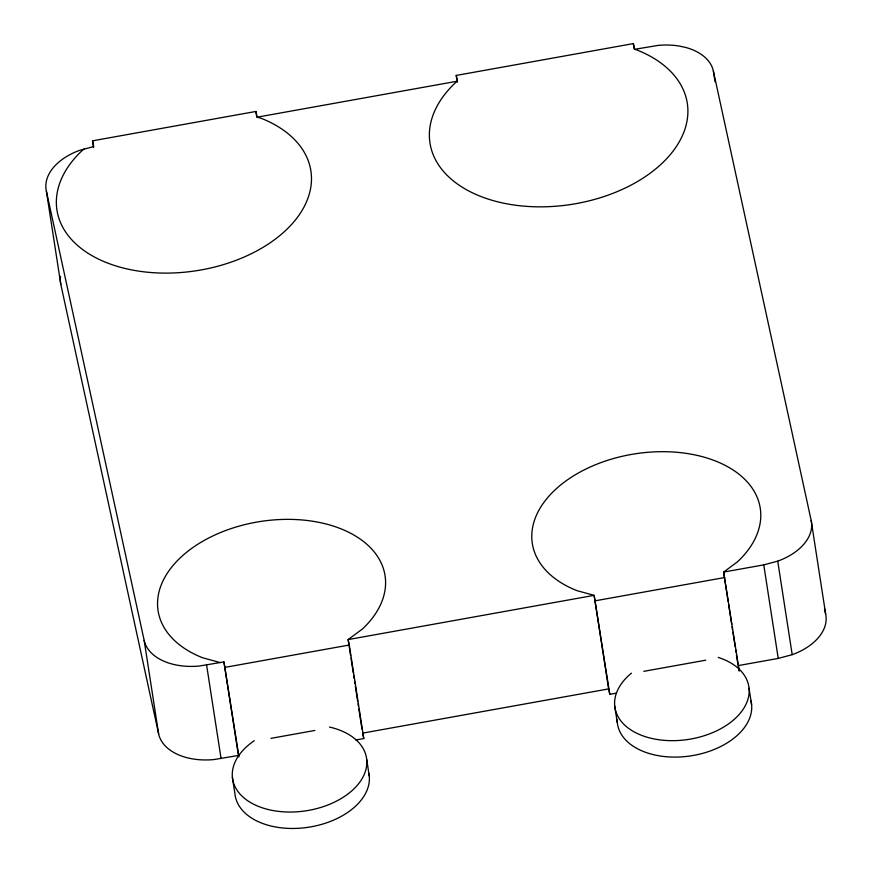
<?xml version="1.0" encoding="UTF-8"?>
<svg xmlns="http://www.w3.org/2000/svg" width="872" height="872" viewBox="0 0 872 872"><rect width="100%" height="100%" fill="white"/><g stroke="black" fill="none" stroke-linecap="round" stroke-linejoin="round"><path stroke-width="1.31" d="M84.41 148.84L82.317 150.387A128.478 81.205 -8.8 0 0 106.766 262.723A128.478 81.205 -8.8 0 0 285.515 230.59A128.478 81.205 -8.8 0 0 261.066 118.254L257.142 117.175L255.899 111.453L92.508 140.828L93.544 147.51M456.23 75.439L457.473 81.172L455.685 82.491A130.19 82.284 -8.8 0 0 480.45 196.32A130.19 82.284 -8.8 0 0 661.586 163.762A130.19 82.284 -8.8 0 0 636.811 49.933L634.598 49.323L633.355 43.6L456.23 75.439L457.266 82.121M634.598 49.323L658.153 45.398A55.83 35.283 -8.8 0 1 679.386 46.085L685.915 47.513A55.83 35.283 -8.8 0 1 713.361 71.035L811.178 520.475A55.83 35.283 -8.8 0 1 777.726 561.143L763.763 564.871L723.607 572.087L728.164 601.484M811.178 520.475L825.653 614.019A55.83 35.283 -8.8 0 1 792.201 654.676L778.238 658.414L738.094 665.63L739.271 671.058L723.607 572.087L737.472 561.841A115.322 72.888 -8.8 0 0 715.531 461.005A115.322 72.888 -8.8 0 0 555.093 489.846A115.322 72.888 -8.8 0 0 577.035 590.682L594.137 595.358L609.801 694.33L616.406 693.142M257.142 117.175L457.473 81.172M92.508 140.828L93.762 146.55L79.799 150.278A55.83 35.283 -8.8 0 0 46.347 190.946L144.163 640.386A55.83 35.283 -8.8 0 0 199.361 666.023L223.941 661.913L238.983 756.863M225.118 667.342L349.291 645.018L363.777 738.551L355.885 739.968M595.325 600.786L724.796 577.515M270.941 738.355L314.836 730.464M643.808 671.331L705.742 660.191M46.347 190.946L60.822 284.479L158.639 733.919A55.83 35.283 -8.8 0 0 213.847 759.567L238.427 755.446L223.941 661.913M609.801 694.33L608.623 688.902L362.589 733.134L363.777 738.551M220.202 662.578L202.609 657.761A114.832 72.572 -8.8 0 1 180.755 557.361A114.832 72.572 -8.8 0 1 340.516 528.639A114.832 72.572 -8.8 0 1 362.37 629.05L348.113 639.59L350.599 655.624M824.498 608.7L825.653 614.019M349.291 645.018L348.113 639.59L594.137 595.358L608.623 688.902M713.361 71.035L715.018 81.728M777.726 561.143L792.201 654.676M763.763 564.871L778.238 658.414M749.059 688.237L751.599 704.674M728.578 604.154L731.684 624.199M732.099 626.87L732.502 629.551M732.916 632.222L735.194 646.915M735.608 649.596L736.023 652.267M736.437 654.937L737.886 664.29M633.355 43.6L634.184 48.941M614.716 705.938L617.256 722.365M366.731 759.61L369.27 776.036M351.013 658.295L353.28 672.999M353.694 675.669L354.108 678.34M354.523 681.01L354.937 683.681M355.351 686.362L357.629 701.055M358.043 703.726L358.457 706.407M358.872 709.078L361.967 729.123M255.899 111.453L256.728 116.794M232.388 777.301L234.928 793.738A67.776 42.837 -8.8 0 0 308.198 827.288A67.776 42.837 -8.8 0 0 368.921 773.584M206.599 665.031L221.074 758.564M144.163 640.386L158.639 733.919M718.245 657.433A67.776 42.837 -8.8 0 1 736.589 717.176A67.776 42.837 -8.8 0 1 639.95 734.693A67.776 42.837 -8.8 0 1 631.448 673.162M329.54 727.074A67.776 42.837 -8.8 0 1 355.645 787.133A67.776 42.837 -8.8 0 1 255.736 805.238A67.776 42.837 -8.8 0 1 254.264 740.72M750.988 700.99A67.776 42.837 -8.8 0 1 689.567 756.057A67.776 42.837 -8.8 0 1 617.136 719.88M60.822 284.479A55.83 35.283 -8.8 0 1 60.55 276.38"/></g></svg>
